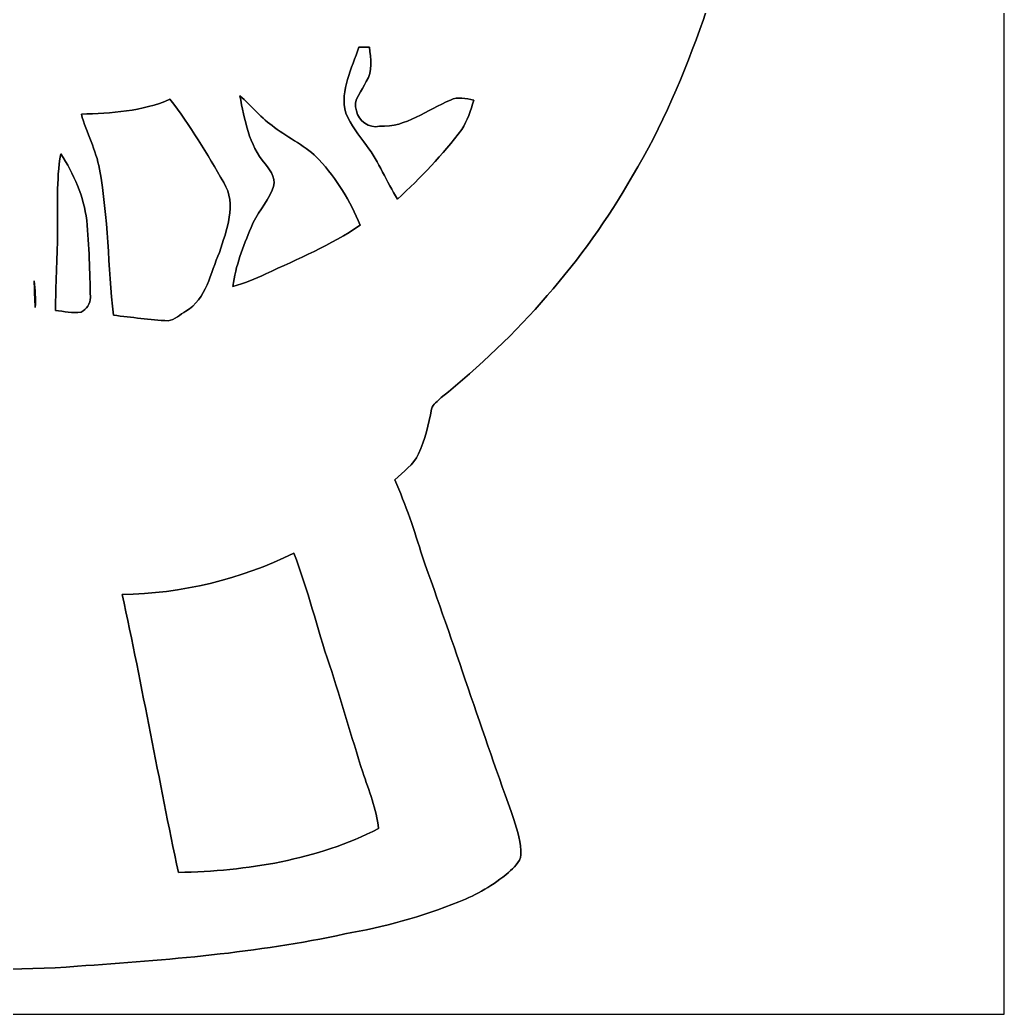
# Model space of a CAD drawing. Header units: centimetres. Extents: x -16.8 to 16.8, y -16.7 to 16.7.
# Drawn here: x 1.37 to 16.77, y -16.67 to -1.11 of the extents above; entities that cross this region are included whole.
import ezdxf

# ---------------------------------------------------------------- set-up
doc = ezdxf.new("R2010")
doc.units = ezdxf.units.CM
doc.header["$MEASUREMENT"] = 0
doc.layers.add('Layer 1', color=7, linetype='Continuous')

msp = doc.modelspace()

# ---------------------------------------------------------------- linework, layer by layer
at = {"layer": 'Layer 1', "color": 7}
for points, knots in [([(-16.77458, 16.66875), (-16.77458, 16.66875), (16.77458, 16.66875), (16.77458, 16.66875), (16.77458, 16.66875), (16.77458, 16.66875), (16.77458, -16.66875), (16.77458, -16.66875), (16.77458, -16.66875), (16.77458, -16.66875), (-16.77458, -16.66875), (-16.77458, -16.66875), (-16.77458, -16.66875), (-16.77458, -16.66875), (-16.77458, 16.66875), (-16.77458, 16.66875), (-16.77458, 16.66875), (-16.77458, 16.66875), (-16.77458, 16.66875), (-16.77458, 16.66875)], [0, 0, 0, 0, 0.16666667, 0.16666667, 0.16666667, 0.16666667, 0.33333333, 0.33333333, 0.33333333, 0.33333333, 0.5, 0.5, 0.5, 0.5, 0.66666667, 0.66666667, 0.66666667, 0.66666667, 1, 1, 1, 1]), ([(-4.04354, 14.76939), (-4.82706, 14.484), (-5.58941, 14.14039), (-6.30873, 13.71776), (-6.30873, 13.71776), (-8.27864, 12.55254), (-9.93352, 10.8525), (-11.01937, 8.83532), (-11.01937, 8.83532), (-11.18235, 8.48254), (-11.38061, 8.1467), (-11.52631, 7.78581), (-11.52631, 7.78581), (-12.28372, 5.97076), (-12.65626, 3.98321), (-12.51726, 2.01718), (-12.51726, 2.01718), (-12.46858, 1.55504), (-12.40755, 1.09396), (-12.34546, 0.63359), (-12.34546, 0.63359), (-11.84451, -2.42711), (-10.10638, -5.22993), (-7.68103, -7.14551), (-7.68103, -7.14551), (-7.69902, -7.34483), (-7.72266, -7.55544), (-7.63905, -7.74453), (-7.63905, -7.74453), (-7.57132, -8.02146), (-7.30497, -8.16539), (-7.12823, -8.36542), (-7.12823, -8.36542), (-7.10001, -8.48078), (-7.17903, -8.59226), (-7.20196, -8.70056), (-7.20196, -8.70056), (-7.78334, -10.30429), (-8.34249, -11.91577), (-8.91928, -13.52091), (-8.91928, -13.52091), (-9.02935, -13.77033), (-9.15141, -14.09418), (-8.98208, -14.34606), (-8.98208, -14.34606), (-8.62718, -14.74717), (-8.09554, -14.91474), (-7.60624, -15.08866), (-7.60624, -15.08866), (-6.44666, -15.4619), (-5.23452, -15.63017), (-4.02802, -15.77305), (-4.02802, -15.77305), (-2.85856, -15.87465), (-1.68698, -15.99071), (-0.51153, -15.9639), (-0.51153, -15.9639), (0.41698, -15.95296), (1.34761, -15.99494), (2.27436, -15.9191), (2.27436, -15.9191), (3.67489, -15.82102), (5.08247, -15.71343), (6.45689, -15.41463), (6.45689, -15.41463), (7.06579, -15.30597), (7.66727, -15.14546), (8.24089, -14.91227), (8.24089, -14.91227), (8.52311, -14.80326), (8.78769, -14.64663), (9.02017, -14.4526), (9.02017, -14.4526), (9.0999, -14.37499), (9.2015, -14.29526), (9.21385, -14.17673), (9.21385, -14.17673), (9.22055, -13.98623), (9.15564, -13.80314), (9.10555, -13.62287), (9.10555, -13.62287), (8.61307, -12.25726), (8.16398, -10.87543), (7.67256, -9.50877), (7.67256, -9.50877), (7.54839, -9.10131), (7.41468, -8.69527), (7.24041, -8.3058), (7.24041, -8.3058), (7.37306, -8.17986), (7.53463, -8.0712), (7.61118, -7.89905), (7.61118, -7.89905), (7.71842, -7.67786), (7.77169, -7.43832), (7.8172, -7.19878), (7.8172, -7.19878), (7.83519, -7.118), (7.91457, -7.07319), (7.96819, -7.01746), (7.96819, -7.01746), (9.16446, -6.05578), (10.19669, -4.8828), (10.96081, -3.54965), (10.96081, -3.54965), (11.42294, -2.77918), (11.7729, -1.94627), (12.06888, -1.09961), (12.06888, -1.09961), (12.5162, 0.35489), (12.75821, 1.88524), (12.66084, 3.40889), (12.66084, 3.40889), (12.61569, 4.34834), (12.48198, 5.28602), (12.22163, 6.1909), (12.22163, 6.1909), (11.82758, 7.76182), (11.03701, 9.20609), (10.08521, 10.50643), (10.08521, 10.50643), (9.4167, 11.34886), (8.66951, 12.1352), (7.81226, 12.78749), (7.81226, 12.78749), (6.13481, 14.10053), (4.12009, 14.97753), (2.01577, 15.30809), (2.01577, 15.30809), (-0.00953, 15.60548), (-2.10361, 15.42415), (-4.04354, 14.76939)], [0, 0, 0, 0, 0.02941176, 0.02941176, 0.02941176, 0.02941176, 0.05882353, 0.05882353, 0.05882353, 0.05882353, 0.08823529, 0.08823529, 0.08823529, 0.08823529, 0.11764706, 0.11764706, 0.11764706, 0.11764706, 0.14705882, 0.14705882, 0.14705882, 0.14705882, 0.17647059, 0.17647059, 0.17647059, 0.17647059, 0.20588235, 0.20588235, 0.20588235, 0.20588235, 0.23529412, 0.23529412, 0.23529412, 0.23529412, 0.26470588, 0.26470588, 0.26470588, 0.26470588, 0.29411765, 0.29411765, 0.29411765, 0.29411765, 0.32352941, 0.32352941, 0.32352941, 0.32352941, 0.35294118, 0.35294118, 0.35294118, 0.35294118, 0.38235294, 0.38235294, 0.38235294, 0.38235294, 0.41176471, 0.41176471, 0.41176471, 0.41176471, 0.44117647, 0.44117647, 0.44117647, 0.44117647, 0.47058824, 0.47058824, 0.47058824, 0.47058824, 0.5, 0.5, 0.5, 0.5, 0.52941176, 0.52941176, 0.52941176, 0.52941176, 0.55882353, 0.55882353, 0.55882353, 0.55882353, 0.58823529, 0.58823529, 0.58823529, 0.58823529, 0.61764706, 0.61764706, 0.61764706, 0.61764706, 0.64705882, 0.64705882, 0.64705882, 0.64705882, 0.67647059, 0.67647059, 0.67647059, 0.67647059, 0.70588235, 0.70588235, 0.70588235, 0.70588235, 0.73529412, 0.73529412, 0.73529412, 0.73529412, 0.76470588, 0.76470588, 0.76470588, 0.76470588, 0.79411765, 0.79411765, 0.79411765, 0.79411765, 0.82352941, 0.82352941, 0.82352941, 0.82352941, 0.85294118, 0.85294118, 0.85294118, 0.85294118, 0.88235294, 0.88235294, 0.88235294, 0.88235294, 0.91176471, 0.91176471, 0.91176471, 0.91176471, 0.94117647, 0.94117647, 0.94117647, 0.94117647, 1, 1, 1, 1]), ([(6.67985, -1.53423), (6.73382, -1.53388), (6.78815, -1.53388), (6.84318, -1.53423), (6.84318, -1.53423), (6.86717, -1.71309), (6.89681, -1.90818), (6.79485, -2.06975), (6.79485, -2.06975), (6.73735, -2.21439), (6.5726, -2.35761), (6.63928, -2.52801), (6.63928, -2.52801), (6.67632, -2.68676), (6.83189, -2.80952), (7.0037, -2.77107), (7.0037, -2.77107), (7.42139, -2.78977), (7.74629, -2.51248), (8.11071, -2.36149), (8.11071, -2.36149), (8.22678, -2.30505), (8.35625, -2.33504), (8.47513, -2.36467), (8.47513, -2.36467), (8.4328, -2.52448), (8.37459, -2.68111), (8.29063, -2.82434), (8.29063, -2.82434), (7.99006, -3.21733), (7.64716, -3.5747), (7.28521, -3.91089), (7.28521, -3.91089), (7.11129, -3.6389), (6.99276, -3.33446), (6.80014, -3.07411), (6.80014, -3.07411), (6.67879, -2.91289), (6.55285, -2.75061), (6.47277, -2.56434), (6.47277, -2.56434), (6.37963, -2.20204), (6.56943, -1.86725), (6.67985, -1.53423)], [0, 0, 0, 0, 0.08333333, 0.08333333, 0.08333333, 0.08333333, 0.16666667, 0.16666667, 0.16666667, 0.16666667, 0.25, 0.25, 0.25, 0.25, 0.33333333, 0.33333333, 0.33333333, 0.33333333, 0.41666667, 0.41666667, 0.41666667, 0.41666667, 0.5, 0.5, 0.5, 0.5, 0.58333333, 0.58333333, 0.58333333, 0.58333333, 0.66666667, 0.66666667, 0.66666667, 0.66666667, 0.75, 0.75, 0.75, 0.75, 0.83333333, 0.83333333, 0.83333333, 0.83333333, 1, 1, 1, 1]), ([(4.81647, -2.29376), (5.00239, -2.45286), (5.15408, -2.65007), (5.35834, -2.78836), (5.35834, -2.78836), (5.58482, -2.96333), (5.85929, -3.07975), (6.05437, -3.29424), (6.05437, -3.29424), (6.3306, -3.59163), (6.54544, -3.94335), (6.69925, -4.31871), (6.69925, -4.31871), (6.24064, -4.63444), (5.72452, -4.84364), (5.22534, -5.08353), (5.22534, -5.08353), (5.05777, -5.16008), (4.88597, -5.22993), (4.70817, -5.27932), (4.70817, -5.27932), (4.74486, -4.95723), (4.87186, -4.65384), (4.99145, -4.35575), (4.99145, -4.35575), (5.074, -4.14655), (5.23522, -3.97969), (5.31989, -3.77296), (5.31989, -3.77296), (5.40279, -3.61703), (5.30789, -3.4738), (5.21194, -3.36127), (5.21194, -3.36127), (4.95653, -3.06529), (4.89232, -2.66453), (4.81647, -2.29376)], [0, 0, 0, 0, 0.1, 0.1, 0.1, 0.1, 0.2, 0.2, 0.2, 0.2, 0.3, 0.3, 0.3, 0.3, 0.4, 0.4, 0.4, 0.4, 0.5, 0.5, 0.5, 0.5, 0.6, 0.6, 0.6, 0.6, 0.7, 0.7, 0.7, 0.7, 0.8, 0.8, 0.8, 0.8, 1, 1, 1, 1]), ([(2.33645, -2.58127), (2.80388, -2.56469), (3.2893, -2.54318), (3.72251, -2.34774), (3.72251, -2.34774), (4.04036, -2.75731), (4.30459, -3.20569), (4.5653, -3.65301), (4.5653, -3.65301), (4.77132, -3.99344), (4.60869, -4.39843), (4.49862, -4.74521), (4.49862, -4.74521), (4.35398, -5.06765), (4.29613, -5.47123), (3.97263, -5.66773), (3.97263, -5.66773), (3.88091, -5.71288), (3.80118, -5.8039), (3.69499, -5.81484), (3.69499, -5.81484), (3.40819, -5.8039), (3.12385, -5.76016), (2.83916, -5.72946), (2.83916, -5.72946), (2.75237, -4.96888), (2.75978, -4.19806), (2.62043, -3.44382), (2.62043, -3.44382), (2.56963, -3.14219), (2.41265, -2.87514), (2.33645, -2.58127)], [0, 0, 0, 0, 0.11111111, 0.11111111, 0.11111111, 0.11111111, 0.22222222, 0.22222222, 0.22222222, 0.22222222, 0.33333333, 0.33333333, 0.33333333, 0.33333333, 0.44444444, 0.44444444, 0.44444444, 0.44444444, 0.55555556, 0.55555556, 0.55555556, 0.55555556, 0.66666667, 0.66666667, 0.66666667, 0.66666667, 0.77777778, 0.77777778, 0.77777778, 0.77777778, 1, 1, 1, 1]), ([(2.0133, -3.20111), (2.21897, -3.51649), (2.37596, -3.86927), (2.42076, -4.24568), (2.42076, -4.24568), (2.45851, -4.64573), (2.46874, -5.04896), (2.47897, -5.45077), (2.47897, -5.45077), (2.47932, -5.54673), (2.41794, -5.63809), (2.33362, -5.68113), (2.33362, -5.68113), (2.19957, -5.70124), (2.06446, -5.66667), (1.93111, -5.65503), (1.93111, -5.65503), (1.93322, -5.25709), (1.96144, -4.85951), (1.96286, -4.46158), (1.96286, -4.46158), (1.97309, -4.04107), (1.94063, -3.61774), (2.0133, -3.20111)], [0, 0, 0, 0, 0.14285714, 0.14285714, 0.14285714, 0.14285714, 0.28571429, 0.28571429, 0.28571429, 0.28571429, 0.42857143, 0.42857143, 0.42857143, 0.42857143, 0.57142857, 0.57142857, 0.57142857, 0.57142857, 0.71428571, 0.71428571, 0.71428571, 0.71428571, 1, 1, 1, 1]), ([(1.59808, -5.19077), (1.61184, -5.32941), (1.6256, -5.46982), (1.61361, -5.60952), (1.61361, -5.60952), (1.60972, -5.50474), (1.60196, -5.29555), (1.59808, -5.19077)], [0, 0, 0, 0, 0.33333333, 0.33333333, 0.33333333, 0.33333333, 1, 1, 1, 1]), ([(2.97498, -10.10179), (3.90454, -10.08451), (4.82706, -9.86931), (5.65926, -9.45233), (5.65926, -9.45233), (5.88433, -10.02347), (6.02086, -10.62355), (6.22018, -11.20352), (6.22018, -11.20352), (6.4008, -11.75985), (6.5599, -12.32288), (6.73947, -12.87956), (6.73947, -12.87956), (6.83366, -13.1699), (6.95537, -13.45847), (6.98676, -13.76504), (6.98676, -13.76504), (6.02297, -14.2554), (4.92689, -14.42932), (3.85516, -14.45189), (3.85516, -14.45189), (3.54753, -13.00515), (3.29177, -11.54712), (2.97498, -10.10179)], [0, 0, 0, 0, 0.14285714, 0.14285714, 0.14285714, 0.14285714, 0.28571429, 0.28571429, 0.28571429, 0.28571429, 0.42857143, 0.42857143, 0.42857143, 0.42857143, 0.57142857, 0.57142857, 0.57142857, 0.57142857, 0.71428571, 0.71428571, 0.71428571, 0.71428571, 1, 1, 1, 1])]:
    msp.add_open_spline(points, degree=3, knots=knots, dxfattribs=at)
at = {"layer": 'Layer 1', "color": 8}
for points, knots in [([(-4.04354, 14.76939), (-2.10361, 15.42415), (-0.00953, 15.60548), (2.01577, 15.30809), (2.01577, 15.30809), (4.12009, 14.97753), (6.13481, 14.10053), (7.81226, 12.78749), (7.81226, 12.78749), (8.66951, 12.1352), (9.4167, 11.34886), (10.08521, 10.50643), (10.08521, 10.50643), (11.03701, 9.20609), (11.82758, 7.76182), (12.22163, 6.1909), (12.22163, 6.1909), (12.48198, 5.28602), (12.61569, 4.34834), (12.66084, 3.40889), (12.66084, 3.40889), (12.75821, 1.88524), (12.5162, 0.35489), (12.06888, -1.09961), (12.06888, -1.09961), (11.7729, -1.94627), (11.42294, -2.77918), (10.96081, -3.54965), (10.96081, -3.54965), (10.19669, -4.8828), (9.16446, -6.05578), (7.96819, -7.01746), (7.96819, -7.01746), (7.91457, -7.07319), (7.83519, -7.118), (7.8172, -7.19878), (7.8172, -7.19878), (7.77169, -7.43832), (7.71842, -7.67786), (7.61118, -7.89905), (7.61118, -7.89905), (7.53463, -8.0712), (7.37306, -8.17986), (7.24041, -8.3058), (7.24041, -8.3058), (7.41468, -8.69527), (7.54839, -9.10131), (7.67256, -9.50877), (7.67256, -9.50877), (8.16398, -10.87543), (8.61307, -12.25726), (9.10555, -13.62287), (9.10555, -13.62287), (9.15564, -13.80314), (9.22055, -13.98623), (9.21385, -14.17673), (9.21385, -14.17673), (9.2015, -14.29526), (9.0999, -14.37499), (9.02017, -14.4526), (9.02017, -14.4526), (8.78769, -14.64663), (8.52311, -14.80326), (8.24089, -14.91227), (8.24089, -14.91227), (7.66727, -15.14546), (7.06579, -15.30597), (6.45689, -15.41463), (6.45689, -15.41463), (5.08247, -15.71343), (3.67489, -15.82102), (2.27436, -15.9191), (2.27436, -15.9191), (1.34761, -15.99494), (0.41698, -15.95296), (-0.51153, -15.9639), (-0.51153, -15.9639), (-1.68698, -15.99071), (-2.85856, -15.87465), (-4.02802, -15.77305), (-4.02802, -15.77305), (-5.23452, -15.63017), (-6.44666, -15.4619), (-7.60624, -15.08866), (-7.60624, -15.08866), (-8.09554, -14.91474), (-8.62718, -14.74717), (-8.98208, -14.34606), (-8.98208, -14.34606), (-9.15141, -14.09418), (-9.02935, -13.77033), (-8.91928, -13.52091), (-8.91928, -13.52091), (-8.34249, -11.91577), (-7.78334, -10.30429), (-7.20196, -8.70056), (-7.20196, -8.70056), (-7.17903, -8.59226), (-7.10001, -8.48078), (-7.12823, -8.36542), (-7.12823, -8.36542), (-7.30497, -8.16539), (-7.57132, -8.02146), (-7.63905, -7.74453), (-7.63905, -7.74453), (-7.72266, -7.55544), (-7.69902, -7.34483), (-7.68103, -7.14551), (-7.68103, -7.14551), (-10.10638, -5.22993), (-11.84451, -2.42711), (-12.34546, 0.63359), (-12.34546, 0.63359), (-12.40755, 1.09396), (-12.46858, 1.55504), (-12.51726, 2.01718), (-12.51726, 2.01718), (-12.65626, 3.98321), (-12.28372, 5.97076), (-11.52631, 7.78581), (-11.52631, 7.78581), (-11.38061, 8.1467), (-11.18235, 8.48254), (-11.01937, 8.83532), (-11.01937, 8.83532), (-9.93352, 10.8525), (-8.27864, 12.55254), (-6.30873, 13.71776), (-6.30873, 13.71776), (-5.58941, 14.14039), (-4.82706, 14.484), (-4.04354, 14.76939), (-4.04354, 14.76939), (-4.04354, 14.76939), (-4.04354, 14.76939), (-4.04354, 14.76939)], [0, 0, 0, 0, 0.02857143, 0.02857143, 0.02857143, 0.02857143, 0.05714286, 0.05714286, 0.05714286, 0.05714286, 0.08571429, 0.08571429, 0.08571429, 0.08571429, 0.11428571, 0.11428571, 0.11428571, 0.11428571, 0.14285714, 0.14285714, 0.14285714, 0.14285714, 0.17142857, 0.17142857, 0.17142857, 0.17142857, 0.2, 0.2, 0.2, 0.2, 0.22857143, 0.22857143, 0.22857143, 0.22857143, 0.25714286, 0.25714286, 0.25714286, 0.25714286, 0.28571429, 0.28571429, 0.28571429, 0.28571429, 0.31428571, 0.31428571, 0.31428571, 0.31428571, 0.34285714, 0.34285714, 0.34285714, 0.34285714, 0.37142857, 0.37142857, 0.37142857, 0.37142857, 0.4, 0.4, 0.4, 0.4, 0.42857143, 0.42857143, 0.42857143, 0.42857143, 0.45714286, 0.45714286, 0.45714286, 0.45714286, 0.48571429, 0.48571429, 0.48571429, 0.48571429, 0.51428571, 0.51428571, 0.51428571, 0.51428571, 0.54285714, 0.54285714, 0.54285714, 0.54285714, 0.57142857, 0.57142857, 0.57142857, 0.57142857, 0.6, 0.6, 0.6, 0.6, 0.62857143, 0.62857143, 0.62857143, 0.62857143, 0.65714286, 0.65714286, 0.65714286, 0.65714286, 0.68571429, 0.68571429, 0.68571429, 0.68571429, 0.71428571, 0.71428571, 0.71428571, 0.71428571, 0.74285714, 0.74285714, 0.74285714, 0.74285714, 0.77142857, 0.77142857, 0.77142857, 0.77142857, 0.8, 0.8, 0.8, 0.8, 0.82857143, 0.82857143, 0.82857143, 0.82857143, 0.85714286, 0.85714286, 0.85714286, 0.85714286, 0.88571429, 0.88571429, 0.88571429, 0.88571429, 0.91428571, 0.91428571, 0.91428571, 0.91428571, 0.94285714, 0.94285714, 0.94285714, 0.94285714, 1, 1, 1, 1]), ([(6.67985, -1.53423), (6.56943, -1.86725), (6.37963, -2.20204), (6.47277, -2.56434), (6.47277, -2.56434), (6.55285, -2.75061), (6.67879, -2.91289), (6.80014, -3.07411), (6.80014, -3.07411), (6.99276, -3.33446), (7.11129, -3.6389), (7.28521, -3.91089), (7.28521, -3.91089), (7.64716, -3.5747), (7.99006, -3.21733), (8.29063, -2.82434), (8.29063, -2.82434), (8.37459, -2.68111), (8.4328, -2.52448), (8.47513, -2.36467), (8.47513, -2.36467), (8.35625, -2.33504), (8.22678, -2.30505), (8.11071, -2.36149), (8.11071, -2.36149), (7.74629, -2.51248), (7.42139, -2.78977), (7.0037, -2.77107), (7.0037, -2.77107), (6.83189, -2.80952), (6.67632, -2.68676), (6.63928, -2.52801), (6.63928, -2.52801), (6.5726, -2.35761), (6.73735, -2.21439), (6.79485, -2.06975), (6.79485, -2.06975), (6.89681, -1.90818), (6.86717, -1.71309), (6.84318, -1.53423), (6.84318, -1.53423), (6.78815, -1.53388), (6.73382, -1.53388), (6.67985, -1.53423), (6.67985, -1.53423), (6.67985, -1.53423), (6.67985, -1.53423), (6.67985, -1.53423)], [0, 0, 0, 0, 0.07692308, 0.07692308, 0.07692308, 0.07692308, 0.15384615, 0.15384615, 0.15384615, 0.15384615, 0.23076923, 0.23076923, 0.23076923, 0.23076923, 0.30769231, 0.30769231, 0.30769231, 0.30769231, 0.38461538, 0.38461538, 0.38461538, 0.38461538, 0.46153846, 0.46153846, 0.46153846, 0.46153846, 0.53846154, 0.53846154, 0.53846154, 0.53846154, 0.61538462, 0.61538462, 0.61538462, 0.61538462, 0.69230769, 0.69230769, 0.69230769, 0.69230769, 0.76923077, 0.76923077, 0.76923077, 0.76923077, 0.84615385, 0.84615385, 0.84615385, 0.84615385, 1, 1, 1, 1]), ([(4.81647, -2.29376), (4.89232, -2.66453), (4.95653, -3.06529), (5.21194, -3.36127), (5.21194, -3.36127), (5.30789, -3.4738), (5.40279, -3.61703), (5.31989, -3.77296), (5.31989, -3.77296), (5.23522, -3.97969), (5.074, -4.14655), (4.99145, -4.35575), (4.99145, -4.35575), (4.87186, -4.65384), (4.74486, -4.95723), (4.70817, -5.27932), (4.70817, -5.27932), (4.88597, -5.22993), (5.05777, -5.16008), (5.22534, -5.08353), (5.22534, -5.08353), (5.72452, -4.84364), (6.24064, -4.63444), (6.69925, -4.31871), (6.69925, -4.31871), (6.54544, -3.94335), (6.3306, -3.59163), (6.05437, -3.29424), (6.05437, -3.29424), (5.85929, -3.07975), (5.58482, -2.96333), (5.35834, -2.78836), (5.35834, -2.78836), (5.15408, -2.65007), (5.00239, -2.45286), (4.81647, -2.29376), (4.81647, -2.29376), (4.81647, -2.29376), (4.81647, -2.29376), (4.81647, -2.29376)], [0, 0, 0, 0, 0.09090909, 0.09090909, 0.09090909, 0.09090909, 0.18181818, 0.18181818, 0.18181818, 0.18181818, 0.27272727, 0.27272727, 0.27272727, 0.27272727, 0.36363636, 0.36363636, 0.36363636, 0.36363636, 0.45454545, 0.45454545, 0.45454545, 0.45454545, 0.54545455, 0.54545455, 0.54545455, 0.54545455, 0.63636364, 0.63636364, 0.63636364, 0.63636364, 0.72727273, 0.72727273, 0.72727273, 0.72727273, 0.81818182, 0.81818182, 0.81818182, 0.81818182, 1, 1, 1, 1]), ([(2.33645, -2.58127), (2.41265, -2.87514), (2.56963, -3.14219), (2.62043, -3.44382), (2.62043, -3.44382), (2.75978, -4.19806), (2.75237, -4.96888), (2.83916, -5.72946), (2.83916, -5.72946), (3.12385, -5.76016), (3.40819, -5.8039), (3.69499, -5.81484), (3.69499, -5.81484), (3.80118, -5.8039), (3.88091, -5.71288), (3.97263, -5.66773), (3.97263, -5.66773), (4.29613, -5.47123), (4.35398, -5.06765), (4.49862, -4.74521), (4.49862, -4.74521), (4.60869, -4.39843), (4.77132, -3.99344), (4.5653, -3.65301), (4.5653, -3.65301), (4.30459, -3.20569), (4.04036, -2.75731), (3.72251, -2.34774), (3.72251, -2.34774), (3.2893, -2.54318), (2.80388, -2.56469), (2.33645, -2.58127), (2.33645, -2.58127), (2.33645, -2.58127), (2.33645, -2.58127), (2.33645, -2.58127)], [0, 0, 0, 0, 0.1, 0.1, 0.1, 0.1, 0.2, 0.2, 0.2, 0.2, 0.3, 0.3, 0.3, 0.3, 0.4, 0.4, 0.4, 0.4, 0.5, 0.5, 0.5, 0.5, 0.6, 0.6, 0.6, 0.6, 0.7, 0.7, 0.7, 0.7, 0.8, 0.8, 0.8, 0.8, 1, 1, 1, 1]), ([(2.0133, -3.20111), (1.94063, -3.61774), (1.97309, -4.04107), (1.96286, -4.46158), (1.96286, -4.46158), (1.96144, -4.85951), (1.93322, -5.25709), (1.93111, -5.65503), (1.93111, -5.65503), (2.06446, -5.66667), (2.19957, -5.70124), (2.33362, -5.68113), (2.33362, -5.68113), (2.41794, -5.63809), (2.47932, -5.54673), (2.47897, -5.45077), (2.47897, -5.45077), (2.46874, -5.04896), (2.45851, -4.64573), (2.42076, -4.24568), (2.42076, -4.24568), (2.37596, -3.86927), (2.21897, -3.51649), (2.0133, -3.20111), (2.0133, -3.20111), (2.0133, -3.20111), (2.0133, -3.20111), (2.0133, -3.20111)], [0, 0, 0, 0, 0.125, 0.125, 0.125, 0.125, 0.25, 0.25, 0.25, 0.25, 0.375, 0.375, 0.375, 0.375, 0.5, 0.5, 0.5, 0.5, 0.625, 0.625, 0.625, 0.625, 0.75, 0.75, 0.75, 0.75, 1, 1, 1, 1]), ([(1.59808, -5.19077), (1.60196, -5.29555), (1.60972, -5.50474), (1.61361, -5.60952), (1.61361, -5.60952), (1.6256, -5.46982), (1.61184, -5.32941), (1.59808, -5.19077), (1.59808, -5.19077), (1.59808, -5.19077), (1.59808, -5.19077), (1.59808, -5.19077)], [0, 0, 0, 0, 0.25, 0.25, 0.25, 0.25, 0.5, 0.5, 0.5, 0.5, 1, 1, 1, 1]), ([(2.97498, -10.10179), (3.29177, -11.54712), (3.54753, -13.00515), (3.85516, -14.45189), (3.85516, -14.45189), (4.92689, -14.42932), (6.02297, -14.2554), (6.98676, -13.76504), (6.98676, -13.76504), (6.95537, -13.45847), (6.83366, -13.1699), (6.73947, -12.87956), (6.73947, -12.87956), (6.5599, -12.32288), (6.4008, -11.75985), (6.22018, -11.20352), (6.22018, -11.20352), (6.02086, -10.62355), (5.88433, -10.02347), (5.65926, -9.45233), (5.65926, -9.45233), (4.82706, -9.86931), (3.90454, -10.08451), (2.97498, -10.10179)], [0, 0, 0, 0, 0.14285714, 0.14285714, 0.14285714, 0.14285714, 0.28571429, 0.28571429, 0.28571429, 0.28571429, 0.42857143, 0.42857143, 0.42857143, 0.42857143, 0.57142857, 0.57142857, 0.57142857, 0.57142857, 0.71428571, 0.71428571, 0.71428571, 0.71428571, 1, 1, 1, 1])]:
    msp.add_open_spline(points, degree=3, knots=knots, dxfattribs=at)

doc.saveas('drawing.dxf')
